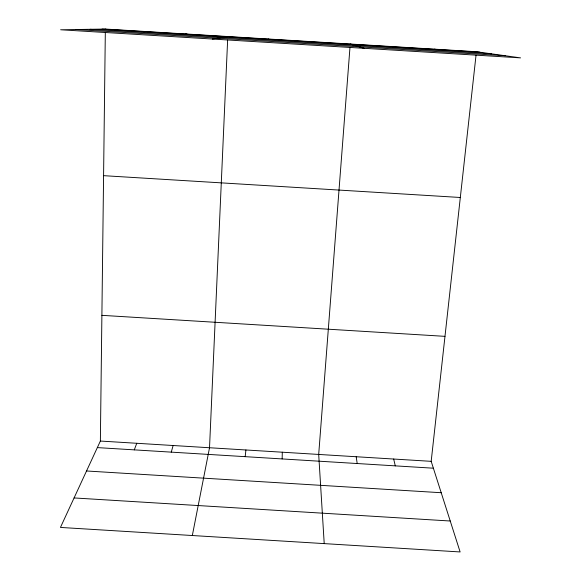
<?xml version="1.0" encoding="UTF-8"?>
<svg xmlns="http://www.w3.org/2000/svg" width="581" height="581" viewBox="0 0 581 581"><rect width="100%" height="100%" fill="white"/><g stroke="black" fill="none" stroke-linecap="round" stroke-linejoin="round"><path stroke-width="0.87" d="M476.021 55.289L431.182 461.336L460.123 551.95L60.446 527.432L100.368 441.052L105.314 32.63M282.148 458.932L282.301 452.207M227.629 40.111L209.523 447.748L192.326 535.522M349.965 47.584L318.693 454.436L324.22 543.613M245.182 456.666L245.916 449.977M171.264 452.134L173.138 445.518M134.298 449.868L136.753 443.288M268.19 39.254L268.604 39.029M212.37 39.043L227.788 36.53M185.114 34.177L186.98 34.039M143.58 31.643L146.165 31.541M102.045 29.101L479.681 52.181M90.113 29.297L491.446 53.822M76.147 29.522L505.223 55.74M103.585 175.665L460.319 197.489M101.893 315.338L444.981 336.348M100.368 441.052L431.182 461.336M97.347 447.602L433.375 468.199M86.54 470.98L441.211 492.724M74.078 497.939L450.246 521.012M434.348 49.153L436.876 49.567M392.291 46.582L394.071 46.945M350.241 44.011L364.149 48.317M393.686 459.034L395.283 465.868M356.189 456.739L357.199 463.529M105.357 29.05L60.613 29.769L520.554 57.875L476.413 51.724L105.357 29.05"/></g></svg>
